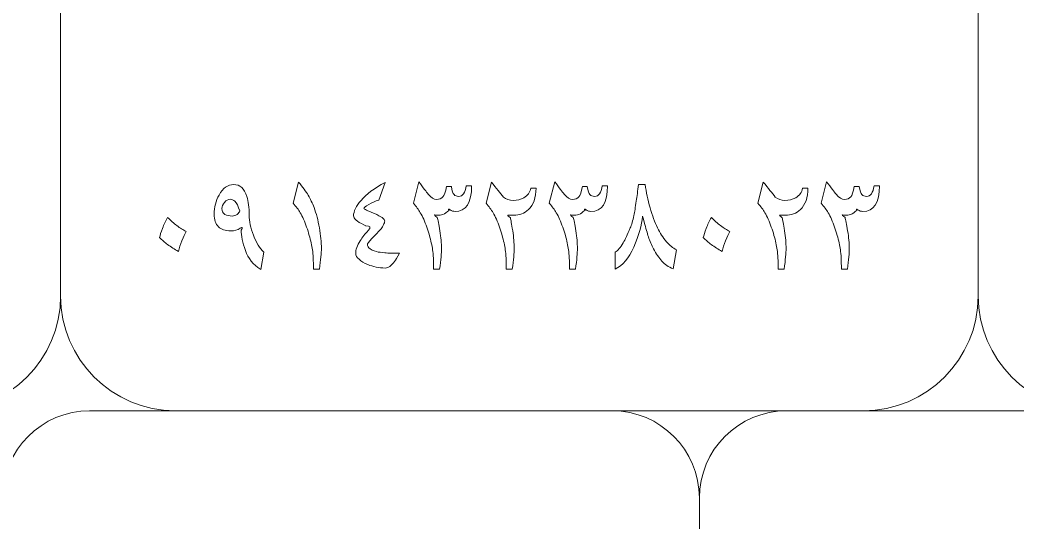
# Model space of a CAD drawing. Header units: millimetres. Extents: x 62 to 462, y 96 to 456.
# Drawn here: x 223.06 to 265.98, y 371.52 to 393.12 of the extents above; entities that cross this region are included whole.
import ezdxf

# ---------------------------------------------------------------- set-up
doc = ezdxf.new("R2010")
doc.units = ezdxf.units.MM
doc.header["$MEASUREMENT"] = 0
doc.layers.add('Layer 1', color=7, linetype='Continuous')

msp = doc.modelspace()

# ---------------------------------------------------------------- linework, layer by layer
at = {"layer": 'Layer 1', "color": 250, "lineweight": 18}
for points in [[(190.2442, 415.8033), (190.2442, 415.8033), (219.8692, 415.8033), (219.8692, 415.8033), (222.5887, 415.8033), (224.8067, 413.5853), (224.8067, 410.8658), (224.8067, 410.8658), (224.8067, 381.2408), (224.8067, 381.2408), (224.8067, 378.5213), (222.5887, 376.3033), (219.8692, 376.3033), (219.8692, 376.3033), (190.2442, 376.3033), (190.2442, 376.3033), (187.5247, 376.3033), (185.3067, 378.5213), (185.3067, 381.2408), (185.3067, 381.2408), (185.3067, 410.8658), (185.3067, 410.8658), (185.3067, 413.5853), (187.5247, 415.8033), (190.2442, 415.8033)], [(229.7442, 415.8033), (229.7442, 415.8033), (259.3692, 415.8033), (259.3692, 415.8033), (262.0887, 415.8033), (264.3067, 413.5853), (264.3067, 410.8658), (264.3067, 410.8658), (264.3067, 381.2408), (264.3067, 381.2408), (264.3067, 378.5213), (262.0887, 376.3033), (259.3692, 376.3033), (259.3692, 376.3033), (229.7442, 376.3033), (229.7442, 376.3033), (227.0247, 376.3033), (224.8067, 378.5213), (224.8067, 381.2408), (224.8067, 381.2408), (224.8067, 410.8658), (224.8067, 410.8658), (224.8067, 413.5853), (227.0247, 415.8033), (229.7442, 415.8033)], [(269.2442, 415.8033), (269.2442, 415.8033), (298.8692, 415.8033), (298.8692, 415.8033), (301.5887, 415.8033), (303.8067, 413.5853), (303.8067, 410.8658), (303.8067, 410.8658), (303.8067, 381.2408), (303.8067, 381.2408), (303.8067, 378.5213), (301.5887, 376.3033), (298.8692, 376.3033), (298.8692, 376.3033), (269.2442, 376.3033), (269.2442, 376.3033), (266.5247, 376.3033), (264.3067, 378.5213), (264.3067, 381.2408), (264.3067, 381.2408), (264.3067, 410.8658), (264.3067, 410.8658), (264.3067, 413.5853), (266.5247, 415.8033), (269.2442, 415.8033)], [(226.0567, 376.3033), (226.0567, 376.3033), (248.5567, 376.3033), (248.5567, 376.3033), (250.6221, 376.3033), (252.3067, 374.6187), (252.3067, 372.5533), (252.3067, 372.5533), (252.3067, 350.0533), (252.3067, 350.0533), (252.3067, 347.9879), (250.6221, 346.3033), (248.5567, 346.3033), (248.5567, 346.3033), (226.0567, 346.3033), (226.0567, 346.3033), (223.9913, 346.3033), (222.3067, 347.9879), (222.3067, 350.0533), (222.3067, 350.0533), (222.3067, 372.5533), (222.3067, 372.5533), (222.3067, 374.6187), (223.9913, 376.3033), (226.0567, 376.3033)], [(256.0567, 376.3033), (256.0567, 376.3033), (278.5567, 376.3033), (278.5567, 376.3033), (280.6221, 376.3033), (282.3067, 374.6187), (282.3067, 372.5533), (282.3067, 372.5533), (282.3067, 350.0533), (282.3067, 350.0533), (282.3067, 347.9879), (280.6221, 346.3033), (278.5567, 346.3033), (278.5567, 346.3033), (256.0567, 346.3033), (256.0567, 346.3033), (253.9913, 346.3033), (252.3067, 347.9879), (252.3067, 350.0533), (252.3067, 350.0533), (252.3067, 372.5533), (252.3067, 372.5533), (252.3067, 374.6187), (253.9913, 376.3033), (256.0567, 376.3033)]]:
    msp.add_open_spline(points, degree=3, knots=[0, 0, 0, 0, 0.125, 0.125, 0.125, 0.25, 0.25, 0.25, 0.375, 0.375, 0.375, 0.5, 0.5, 0.5, 0.625, 0.625, 0.625, 0.75, 0.75, 0.75, 0.875, 0.875, 0.875, 1, 1, 1, 1], dxfattribs=at)
at = {"layer": 'Layer 1', "color": 250, "lineweight": 9}
for points, knots in [([(233.5486, 383.1292), (233.5486, 383.1292), (233.4197, 382.3884), (233.4197, 382.3884), (233.0969, 382.5916), (232.8775, 382.8633), (232.7591, 383.2011), (232.6418, 383.539), (232.5826, 383.8316), (232.5826, 384.0789), (232.6465, 384.1962), (232.6314, 384.224), (232.5385, 384.1602), (232.4189, 384.0835), (232.2842, 384.0441), (232.1368, 384.0441), (231.8964, 384.0441), (231.7176, 384.1044), (231.598, 384.2229), (231.4784, 384.3425), (231.4192, 384.5236), (231.4192, 384.7662), (231.4192, 385.0577), (231.4889, 385.3317), (231.6271, 385.5859), (231.7919, 385.8867), (232.0032, 386.0376), (232.2598, 386.0376), (232.5269, 386.0376), (232.715, 385.8669), (232.8241, 385.5244), (232.8926, 385.3084), (232.9263, 385.0402), (232.9263, 384.7175), (232.9263, 384.462), (232.9878, 384.1741), (233.112, 383.8537), (233.2351, 383.5344), (233.3814, 383.2929), (233.5486, 383.1292)], [0, 0, 0, 0, 0.0769231, 0.0769231, 0.0769231, 0.1538462, 0.1538462, 0.1538462, 0.2307692, 0.2307692, 0.2307692, 0.3076923, 0.3076923, 0.3076923, 0.3846154, 0.3846154, 0.3846154, 0.4615385, 0.4615385, 0.4615385, 0.5384615, 0.5384615, 0.5384615, 0.6153846, 0.6153846, 0.6153846, 0.6923077, 0.6923077, 0.6923077, 0.7692308, 0.7692308, 0.7692308, 0.8461538, 0.8461538, 0.8461538, 0.9230769, 0.9230769, 0.9230769, 1, 1, 1, 1]), ([(236.032, 383.2859), (236.032, 383.0978), (236.0053, 382.7994), (235.9508, 382.3919), (235.9508, 382.3919), (235.6918, 382.3919), (235.6918, 382.3919), (235.6918, 382.7541), (235.6779, 383.0328), (235.65, 383.2267), (235.621, 383.4206), (235.5757, 383.6284), (235.5119, 383.8502), (235.4422, 384.0952), (235.3598, 384.3285), (235.2669, 384.548), (235.2216, 384.6501), (235.1729, 384.743), (235.1206, 384.8266), (235.0463, 384.952), (234.9465, 385.0867), (234.8211, 385.2318), (234.8211, 385.2318), (235.0498, 386.1432), (235.0498, 386.1432), (235.2332, 385.9238), (235.3714, 385.7334), (235.4654, 385.5755), (235.5606, 385.4164), (235.6431, 385.2411), (235.7162, 385.0484), (235.8138, 384.7918), (235.8904, 384.5004), (235.9473, 384.1753), (236.0042, 383.8502), (236.032, 383.5541), (236.032, 383.2859)], [0, 0, 0, 0, 0.0833333, 0.0833333, 0.0833333, 0.1666667, 0.1666667, 0.1666667, 0.25, 0.25, 0.25, 0.3333333, 0.3333333, 0.3333333, 0.4166667, 0.4166667, 0.4166667, 0.5, 0.5, 0.5, 0.5833333, 0.5833333, 0.5833333, 0.6666667, 0.6666667, 0.6666667, 0.75, 0.75, 0.75, 0.8333333, 0.8333333, 0.8333333, 0.9166667, 0.9166667, 0.9166667, 1, 1, 1, 1]), ([(239.4002, 383.0816), (239.298, 382.9051), (239.226, 382.7878), (239.1831, 382.7321), (239.0426, 382.5405), (238.9079, 382.4453), (238.7814, 382.4453), (238.6478, 382.4453), (238.5166, 382.4592), (238.3889, 382.4871), (238.26, 382.5138), (238.1416, 382.5486), (238.0325, 382.5916), (237.8769, 382.6578), (237.7503, 382.7332), (237.654, 382.8203), (237.5576, 382.9062), (237.5088, 382.9887), (237.5088, 383.0688), (237.5088, 383.2337), (237.5739, 383.4183), (237.7027, 383.6226), (237.7956, 383.7677), (237.9117, 383.914), (238.0499, 384.0615), (238.1811, 384.1973), (238.1405, 384.2658), (237.928, 384.2658), (237.9733, 384.2472), (237.95, 384.2612), (237.8595, 384.3065), (237.5646, 384.4493), (237.4171, 384.577), (237.4171, 384.6908), (237.4171, 384.8835), (237.5251, 385.1053), (237.7399, 385.3572), (237.9651, 385.6184), (238.3111, 385.8774), (238.7779, 386.1328), (238.7779, 386.1328), (238.4992, 385.3677), (238.4992, 385.3677), (238.3494, 385.3224), (238.2055, 385.2585), (238.0685, 385.1761), (237.9315, 385.0925), (237.863, 385.0379), (237.863, 385.0101), (237.863, 384.9903), (238.0127, 384.916), (238.3123, 384.7895), (238.6107, 384.6629), (238.7605, 384.5549), (238.7605, 384.4667), (238.7605, 384.4295), (238.7384, 384.368), (238.6943, 384.2809), (238.6502, 384.1938), (238.6084, 384.1311), (238.57, 384.0917), (238.4481, 383.9651), (238.3262, 383.8397), (238.2066, 383.7143), (238.0766, 383.5738), (238.0127, 383.4844), (238.0127, 383.4461), (238.0127, 383.4078), (238.0336, 383.3648), (238.0778, 383.3196), (238.1474, 383.2453), (238.2577, 383.1884), (238.4075, 383.1501), (238.4864, 383.1292), (238.606, 383.1129), (238.7639, 383.1001), (238.923, 383.0885), (239.1355, 383.0816), (239.4002, 383.0816)], [0, 0, 0, 0, 0.0384615, 0.0384615, 0.0384615, 0.0769231, 0.0769231, 0.0769231, 0.1153846, 0.1153846, 0.1153846, 0.1538462, 0.1538462, 0.1538462, 0.1923077, 0.1923077, 0.1923077, 0.2307692, 0.2307692, 0.2307692, 0.2692308, 0.2692308, 0.2692308, 0.3076923, 0.3076923, 0.3076923, 0.3461538, 0.3461538, 0.3461538, 0.3846154, 0.3846154, 0.3846154, 0.4230769, 0.4230769, 0.4230769, 0.4615385, 0.4615385, 0.4615385, 0.5, 0.5, 0.5, 0.5384615, 0.5384615, 0.5384615, 0.5769231, 0.5769231, 0.5769231, 0.6153846, 0.6153846, 0.6153846, 0.6538462, 0.6538462, 0.6538462, 0.6923077, 0.6923077, 0.6923077, 0.7307692, 0.7307692, 0.7307692, 0.7692308, 0.7692308, 0.7692308, 0.8076923, 0.8076923, 0.8076923, 0.8461538, 0.8461538, 0.8461538, 0.8846154, 0.8846154, 0.8846154, 0.9230769, 0.9230769, 0.9230769, 0.9615385, 0.9615385, 0.9615385, 1, 1, 1, 1]), ([(241.9487, 385.5279), (242.1182, 385.5279), (242.2261, 385.6811), (242.2714, 385.9865), (242.2714, 385.9865), (242.5002, 385.9865), (242.5002, 385.9865), (242.5002, 385.2492), (242.261, 384.8812), (241.7849, 384.8812), (241.7106, 384.8812), (241.6398, 384.9044), (241.5725, 384.9508), (241.5063, 384.9973), (241.4912, 384.988), (241.5307, 384.9218), (241.533, 384.9334), (241.4877, 384.9021), (241.3937, 384.8266), (241.3101, 384.7569), (241.2253, 384.721), (241.1394, 384.721), (241.1278, 384.721), (241.1139, 384.721), (241.0964, 384.7198), (241.079, 384.7186), (241.0593, 384.7175), (241.0372, 384.7175), (240.9966, 384.7175), (240.956, 384.7221), (240.9165, 384.7302), (240.877, 384.7384), (240.9107, 384.7035), (241.0198, 384.6257), (241.05, 384.5224), (241.0872, 384.3285), (241.1336, 384.0441), (241.18, 383.7608), (241.2033, 383.5077), (241.2033, 383.2859), (241.2033, 383.0978), (241.1766, 382.7994), (241.122, 382.3919), (241.122, 382.3919), (240.8631, 382.3919), (240.8631, 382.3919), (240.8631, 382.7541), (240.8491, 383.0328), (240.8213, 383.2267), (240.7922, 383.4206), (240.747, 383.6284), (240.6831, 383.8502), (240.6134, 384.0952), (240.531, 384.3285), (240.4381, 384.548), (240.3928, 384.6501), (240.3441, 384.743), (240.2918, 384.8266), (240.2175, 384.952), (240.1177, 385.0867), (239.9923, 385.2318), (239.9923, 385.2318), (240.2245, 386.1572), (240.2245, 386.1572), (240.4219, 385.8936), (240.5577, 385.7171), (240.632, 385.6266), (240.7621, 385.4768), (240.8805, 385.4013), (240.9896, 385.4013), (241.1139, 385.4013), (241.2056, 385.4373), (241.2648, 385.507), (241.3217, 385.5755), (241.3728, 385.7241), (241.4181, 385.9528), (241.4181, 385.9528), (241.6294, 385.9528), (241.6294, 385.9528), (241.6607, 385.7717), (241.699, 385.6556), (241.7443, 385.6045), (241.7896, 385.5534), (241.8581, 385.5279), (241.9487, 385.5279)], [0, 0, 0, 0, 0.0357143, 0.0357143, 0.0357143, 0.0714286, 0.0714286, 0.0714286, 0.1071429, 0.1071429, 0.1071429, 0.1428571, 0.1428571, 0.1428571, 0.1785714, 0.1785714, 0.1785714, 0.2142857, 0.2142857, 0.2142857, 0.25, 0.25, 0.25, 0.2857143, 0.2857143, 0.2857143, 0.3214286, 0.3214286, 0.3214286, 0.3571429, 0.3571429, 0.3571429, 0.3928571, 0.3928571, 0.3928571, 0.4285714, 0.4285714, 0.4285714, 0.4642857, 0.4642857, 0.4642857, 0.5, 0.5, 0.5, 0.5357143, 0.5357143, 0.5357143, 0.5714286, 0.5714286, 0.5714286, 0.6071429, 0.6071429, 0.6071429, 0.6428571, 0.6428571, 0.6428571, 0.6785714, 0.6785714, 0.6785714, 0.7142857, 0.7142857, 0.7142857, 0.75, 0.75, 0.75, 0.7857143, 0.7857143, 0.7857143, 0.8214286, 0.8214286, 0.8214286, 0.8571429, 0.8571429, 0.8571429, 0.8928571, 0.8928571, 0.8928571, 0.9285714, 0.9285714, 0.9285714, 0.9642857, 0.9642857, 0.9642857, 1, 1, 1, 1]), ([(244.2858, 385.3537), (244.4565, 385.3537), (244.6109, 385.3932), (244.7514, 385.4698), (244.9128, 385.5581), (245.0115, 385.6962), (245.0474, 385.8843), (245.0474, 385.8843), (245.2727, 385.8843), (245.2727, 385.8843), (245.2727, 385.4675), (245.1647, 385.1598), (244.9488, 384.9625), (244.7723, 384.7999), (244.5575, 384.7175), (244.3067, 384.7175), (244.3067, 384.7175), (244.2556, 384.7175), (244.2556, 384.7175), (244.1825, 384.7175), (244.1233, 384.7198), (244.0768, 384.7244), (244.0304, 384.7291), (244.0606, 384.6884), (244.1674, 384.6025), (244.1894, 384.5236), (244.2231, 384.3401), (244.2672, 384.0534), (244.3113, 383.7666), (244.3334, 383.51), (244.3334, 383.2859), (244.3334, 383.0978), (244.3067, 382.7994), (244.2521, 382.3919), (244.2521, 382.3919), (243.9932, 382.3919), (243.9932, 382.3919), (243.9932, 382.7541), (243.9793, 383.0328), (243.9514, 383.2267), (243.9224, 383.4206), (243.8771, 383.6284), (243.8133, 383.8502), (243.7424, 384.0952), (243.6612, 384.3285), (243.5683, 384.548), (243.523, 384.6501), (243.4742, 384.743), (243.422, 384.8266), (243.3477, 384.952), (243.2478, 385.0867), (243.1224, 385.2318), (243.1224, 385.2318), (243.35, 386.1467), (243.35, 386.1467), (243.5636, 385.8832), (243.7366, 385.6684), (243.8713, 385.5), (243.9886, 385.4025), (244.1267, 385.3537), (244.2858, 385.3537)], [0, 0, 0, 0, 0.05, 0.05, 0.05, 0.1, 0.1, 0.1, 0.15, 0.15, 0.15, 0.2, 0.2, 0.2, 0.25, 0.25, 0.25, 0.3, 0.3, 0.3, 0.35, 0.35, 0.35, 0.4, 0.4, 0.4, 0.45, 0.45, 0.45, 0.5, 0.5, 0.5, 0.55, 0.55, 0.55, 0.6, 0.6, 0.6, 0.65, 0.65, 0.65, 0.7, 0.7, 0.7, 0.75, 0.75, 0.75, 0.8, 0.8, 0.8, 0.85, 0.85, 0.85, 0.9, 0.9, 0.9, 0.95, 0.95, 0.95, 1, 1, 1, 1]), ([(247.8003, 385.5279), (247.9698, 385.5279), (248.0777, 385.6811), (248.123, 385.9865), (248.123, 385.9865), (248.3518, 385.9865), (248.3518, 385.9865), (248.3518, 385.2492), (248.1126, 384.8812), (247.6365, 384.8812), (247.5622, 384.8812), (247.4914, 384.9044), (247.4241, 384.9508), (247.3579, 384.9973), (247.3428, 384.988), (247.3823, 384.9218), (247.3846, 384.9334), (247.3393, 384.9021), (247.2453, 384.8266), (247.1617, 384.7569), (247.0769, 384.721), (246.991, 384.721), (246.9794, 384.721), (246.9655, 384.721), (246.948, 384.7198), (246.9306, 384.7186), (246.9109, 384.7175), (246.8888, 384.7175), (246.8482, 384.7175), (246.8076, 384.7221), (246.7681, 384.7302), (246.7286, 384.7384), (246.7623, 384.7035), (246.8714, 384.6257), (246.9016, 384.5224), (246.9388, 384.3285), (246.9852, 384.0441), (247.0316, 383.7608), (247.0549, 383.5077), (247.0549, 383.2859), (247.0549, 383.0978), (247.0282, 382.7994), (246.9736, 382.3919), (246.9736, 382.3919), (246.7147, 382.3919), (246.7147, 382.3919), (246.7147, 382.7541), (246.7007, 383.0328), (246.6729, 383.2267), (246.6438, 383.4206), (246.5986, 383.6284), (246.5347, 383.8502), (246.465, 384.0952), (246.3826, 384.3285), (246.2897, 384.548), (246.2444, 384.6501), (246.1957, 384.743), (246.1434, 384.8266), (246.0691, 384.952), (245.9693, 385.0867), (245.8439, 385.2318), (245.8439, 385.2318), (246.0761, 386.1572), (246.0761, 386.1572), (246.2735, 385.8936), (246.4093, 385.7171), (246.4836, 385.6266), (246.6137, 385.4768), (246.7321, 385.4013), (246.8412, 385.4013), (246.9655, 385.4013), (247.0572, 385.4373), (247.1164, 385.507), (247.1733, 385.5755), (247.2244, 385.7241), (247.2697, 385.9528), (247.2697, 385.9528), (247.481, 385.9528), (247.481, 385.9528), (247.5123, 385.7717), (247.5506, 385.6556), (247.5959, 385.6045), (247.6412, 385.5534), (247.7097, 385.5279), (247.8003, 385.5279)], [0, 0, 0, 0, 0.0357143, 0.0357143, 0.0357143, 0.0714286, 0.0714286, 0.0714286, 0.1071429, 0.1071429, 0.1071429, 0.1428571, 0.1428571, 0.1428571, 0.1785714, 0.1785714, 0.1785714, 0.2142857, 0.2142857, 0.2142857, 0.25, 0.25, 0.25, 0.2857143, 0.2857143, 0.2857143, 0.3214286, 0.3214286, 0.3214286, 0.3571429, 0.3571429, 0.3571429, 0.3928571, 0.3928571, 0.3928571, 0.4285714, 0.4285714, 0.4285714, 0.4642857, 0.4642857, 0.4642857, 0.5, 0.5, 0.5, 0.5357143, 0.5357143, 0.5357143, 0.5714286, 0.5714286, 0.5714286, 0.6071429, 0.6071429, 0.6071429, 0.6428571, 0.6428571, 0.6428571, 0.6785714, 0.6785714, 0.6785714, 0.7142857, 0.7142857, 0.7142857, 0.75, 0.75, 0.75, 0.7857143, 0.7857143, 0.7857143, 0.8214286, 0.8214286, 0.8214286, 0.8571429, 0.8571429, 0.8571429, 0.8928571, 0.8928571, 0.8928571, 0.9285714, 0.9285714, 0.9285714, 0.9642857, 0.9642857, 0.9642857, 1, 1, 1, 1]), ([(248.6745, 383.1292), (248.7952, 383.1977), (248.9102, 383.3289), (249.0216, 383.5239), (249.1075, 383.6714), (249.2097, 383.8873), (249.3281, 384.1706), (249.385, 384.3041), (249.4373, 384.4806), (249.4849, 384.7012), (249.5162, 384.858), (249.5511, 385.0658), (249.5894, 385.327), (249.6196, 385.5314), (249.6509, 385.7682), (249.6846, 386.0376), (249.6846, 386.0376), (249.9737, 386.0376), (249.9737, 386.0376), (250.0155, 385.7113), (250.084, 385.3793), (250.1815, 385.0426), (250.279, 384.7059), (250.3859, 384.4179), (250.502, 384.1776), (250.6099, 383.9477), (250.74, 383.748), (250.8898, 383.5785), (251.0233, 383.4217), (251.1684, 383.3068), (251.3252, 383.2313), (251.3252, 383.2313), (251.1754, 382.4116), (251.1754, 382.4116), (250.9687, 382.4929), (250.8062, 382.6032), (250.6866, 382.7414), (250.5681, 382.8795), (250.4497, 383.0583), (250.3313, 383.2754), (250.25, 383.4275), (250.1757, 383.6005), (250.1107, 383.7933), (250.0608, 383.9431), (250.0004, 384.1509), (249.9296, 384.4191), (249.8762, 384.6188), (249.8529, 384.7024), (249.8622, 384.6699), (249.8216, 384.2937), (249.6927, 383.8525), (249.4779, 383.3474), (249.2736, 382.8691), (249.0065, 382.5521), (248.6745, 382.3977), (248.6745, 382.3977), (248.6745, 383.1292), (248.6745, 383.1292)], [0, 0, 0, 0, 0.0526316, 0.0526316, 0.0526316, 0.1052632, 0.1052632, 0.1052632, 0.1578947, 0.1578947, 0.1578947, 0.2105263, 0.2105263, 0.2105263, 0.2631579, 0.2631579, 0.2631579, 0.3157895, 0.3157895, 0.3157895, 0.3684211, 0.3684211, 0.3684211, 0.4210526, 0.4210526, 0.4210526, 0.4736842, 0.4736842, 0.4736842, 0.5263158, 0.5263158, 0.5263158, 0.5789474, 0.5789474, 0.5789474, 0.6315789, 0.6315789, 0.6315789, 0.6842105, 0.6842105, 0.6842105, 0.7368421, 0.7368421, 0.7368421, 0.7894737, 0.7894737, 0.7894737, 0.8421053, 0.8421053, 0.8421053, 0.8947368, 0.8947368, 0.8947368, 0.9473684, 0.9473684, 0.9473684, 1, 1, 1, 1]), ([(255.989, 385.3537), (256.1597, 385.3537), (256.3141, 385.3932), (256.4546, 385.4698), (256.616, 385.5581), (256.7147, 385.6962), (256.7506, 385.8843), (256.7506, 385.8843), (256.9759, 385.8843), (256.9759, 385.8843), (256.9759, 385.4675), (256.8679, 385.1598), (256.652, 384.9625), (256.4755, 384.7999), (256.2607, 384.7175), (256.0099, 384.7175), (256.0099, 384.7175), (255.9588, 384.7175), (255.9588, 384.7175), (255.8857, 384.7175), (255.8265, 384.7198), (255.78, 384.7244), (255.7336, 384.7291), (255.7638, 384.6884), (255.8706, 384.6025), (255.8926, 384.5236), (255.9263, 384.3401), (255.9704, 384.0534), (256.0145, 383.7666), (256.0366, 383.51), (256.0366, 383.2859), (256.0366, 383.0978), (256.0099, 382.7994), (255.9553, 382.3919), (255.9553, 382.3919), (255.6964, 382.3919), (255.6964, 382.3919), (255.6964, 382.7541), (255.6825, 383.0328), (255.6546, 383.2267), (255.6256, 383.4206), (255.5803, 383.6284), (255.5165, 383.8502), (255.4456, 384.0952), (255.3644, 384.3285), (255.2715, 384.548), (255.2262, 384.6501), (255.1774, 384.743), (255.1252, 384.8266), (255.0509, 384.952), (254.951, 385.0867), (254.8256, 385.2318), (254.8256, 385.2318), (255.0532, 386.1467), (255.0532, 386.1467), (255.2668, 385.8832), (255.4398, 385.6684), (255.5745, 385.5), (255.6918, 385.4025), (255.8299, 385.3537), (255.989, 385.3537)], [0, 0, 0, 0, 0.05, 0.05, 0.05, 0.1, 0.1, 0.1, 0.15, 0.15, 0.15, 0.2, 0.2, 0.2, 0.25, 0.25, 0.25, 0.3, 0.3, 0.3, 0.35, 0.35, 0.35, 0.4, 0.4, 0.4, 0.45, 0.45, 0.45, 0.5, 0.5, 0.5, 0.55, 0.55, 0.55, 0.6, 0.6, 0.6, 0.65, 0.65, 0.65, 0.7, 0.7, 0.7, 0.75, 0.75, 0.75, 0.8, 0.8, 0.8, 0.85, 0.85, 0.85, 0.9, 0.9, 0.9, 0.95, 0.95, 0.95, 1, 1, 1, 1]), ([(259.5035, 385.5279), (259.673, 385.5279), (259.7809, 385.6811), (259.8262, 385.9865), (259.8262, 385.9865), (260.055, 385.9865), (260.055, 385.9865), (260.055, 385.2492), (259.8158, 384.8812), (259.3397, 384.8812), (259.2654, 384.8812), (259.1946, 384.9044), (259.1273, 384.9508), (259.0611, 384.9973), (259.046, 384.988), (259.0855, 384.9218), (259.0878, 384.9334), (259.0425, 384.9021), (258.9485, 384.8266), (258.8649, 384.7569), (258.7801, 384.721), (258.6942, 384.721), (258.6826, 384.721), (258.6687, 384.721), (258.6512, 384.7198), (258.6338, 384.7186), (258.6141, 384.7175), (258.592, 384.7175), (258.5514, 384.7175), (258.5108, 384.7221), (258.4713, 384.7302), (258.4318, 384.7384), (258.4655, 384.7035), (258.5746, 384.6257), (258.6048, 384.5224), (258.642, 384.3285), (258.6884, 384.0441), (258.7348, 383.7608), (258.7581, 383.5077), (258.7581, 383.2859), (258.7581, 383.0978), (258.7314, 382.7994), (258.6768, 382.3919), (258.6768, 382.3919), (258.4179, 382.3919), (258.4179, 382.3919), (258.4179, 382.7541), (258.4039, 383.0328), (258.3761, 383.2267), (258.347, 383.4206), (258.3018, 383.6284), (258.2379, 383.8502), (258.1682, 384.0952), (258.0858, 384.3285), (257.9929, 384.548), (257.9476, 384.6501), (257.8989, 384.743), (257.8466, 384.8266), (257.7723, 384.952), (257.6725, 385.0867), (257.5471, 385.2318), (257.5471, 385.2318), (257.7793, 386.1572), (257.7793, 386.1572), (257.9767, 385.8936), (258.1125, 385.7171), (258.1868, 385.6266), (258.3169, 385.4768), (258.4353, 385.4013), (258.5444, 385.4013), (258.6687, 385.4013), (258.7604, 385.4373), (258.8196, 385.507), (258.8765, 385.5755), (258.9276, 385.7241), (258.9729, 385.9528), (258.9729, 385.9528), (259.1842, 385.9528), (259.1842, 385.9528), (259.2155, 385.7717), (259.2538, 385.6556), (259.2991, 385.6045), (259.3444, 385.5534), (259.4129, 385.5279), (259.5035, 385.5279)], [0, 0, 0, 0, 0.0357143, 0.0357143, 0.0357143, 0.0714286, 0.0714286, 0.0714286, 0.1071429, 0.1071429, 0.1071429, 0.1428571, 0.1428571, 0.1428571, 0.1785714, 0.1785714, 0.1785714, 0.2142857, 0.2142857, 0.2142857, 0.25, 0.25, 0.25, 0.2857143, 0.2857143, 0.2857143, 0.3214286, 0.3214286, 0.3214286, 0.3571429, 0.3571429, 0.3571429, 0.3928571, 0.3928571, 0.3928571, 0.4285714, 0.4285714, 0.4285714, 0.4642857, 0.4642857, 0.4642857, 0.5, 0.5, 0.5, 0.5357143, 0.5357143, 0.5357143, 0.5714286, 0.5714286, 0.5714286, 0.6071429, 0.6071429, 0.6071429, 0.6428571, 0.6428571, 0.6428571, 0.6785714, 0.6785714, 0.6785714, 0.7142857, 0.7142857, 0.7142857, 0.75, 0.75, 0.75, 0.7857143, 0.7857143, 0.7857143, 0.8214286, 0.8214286, 0.8214286, 0.8571429, 0.8571429, 0.8571429, 0.8928571, 0.8928571, 0.8928571, 0.9285714, 0.9285714, 0.9285714, 0.9642857, 0.9642857, 0.9642857, 1, 1, 1, 1]), ([(232.5211, 384.9021), (232.4514, 385.1053), (232.3794, 385.2446), (232.3074, 385.3166), (232.2482, 385.3758), (232.1809, 385.4048), (232.1066, 385.4048), (232.0183, 385.4048), (231.9359, 385.3607), (231.8616, 385.2725), (231.7873, 385.1842), (231.749, 385.0971), (231.749, 385.0101), (231.749, 384.8928), (231.7919, 384.808), (231.879, 384.7558), (231.9556, 384.7082), (232.0613, 384.6838), (232.1948, 384.6838), (232.2633, 384.6838), (232.3318, 384.7082), (232.4026, 384.7558), (232.4723, 384.8034), (232.5129, 384.8522), (232.5211, 384.9021)], [0, 0, 0, 0, 0.125, 0.125, 0.125, 0.25, 0.25, 0.25, 0.375, 0.375, 0.375, 0.5, 0.5, 0.5, 0.625, 0.625, 0.625, 0.75, 0.75, 0.75, 0.875, 0.875, 0.875, 1, 1, 1, 1]), ([(229.8751, 383.164), (229.7044, 383.2522), (229.55, 383.3509), (229.4118, 383.4601), (229.2969, 383.5483), (229.1808, 383.6481), (229.0647, 383.7584), (229.0879, 383.856), (229.1297, 383.9872), (229.1924, 384.152), (229.2551, 384.3157), (229.3294, 384.4748), (229.4153, 384.6257), (229.5442, 384.4922), (229.6777, 384.3738), (229.8147, 384.2705), (229.9529, 384.1671), (230.0817, 384.0835), (230.2048, 384.0174), (230.1502, 383.9198), (230.0922, 383.7875), (230.0295, 383.6191), (229.9668, 383.4519), (229.9157, 383.2998), (229.8751, 383.164)], [0, 0, 0, 0, 0.125, 0.125, 0.125, 0.25, 0.25, 0.25, 0.375, 0.375, 0.375, 0.5, 0.5, 0.5, 0.625, 0.625, 0.625, 0.75, 0.75, 0.75, 0.875, 0.875, 0.875, 1, 1, 1, 1]), ([(253.2815, 383.164), (253.1108, 383.2522), (252.9564, 383.3509), (252.8182, 383.4601), (252.7033, 383.5483), (252.5872, 383.6481), (252.4711, 383.7584), (252.4943, 383.856), (252.5361, 383.9872), (252.5988, 384.152), (252.6615, 384.3157), (252.7358, 384.4748), (252.8217, 384.6257), (252.9506, 384.4922), (253.0841, 384.3738), (253.2211, 384.2705), (253.3593, 384.1671), (253.4881, 384.0835), (253.6112, 384.0174), (253.5566, 383.9198), (253.4986, 383.7875), (253.4359, 383.6191), (253.3732, 383.4519), (253.3221, 383.2998), (253.2815, 383.164)], [0, 0, 0, 0, 0.125, 0.125, 0.125, 0.25, 0.25, 0.25, 0.375, 0.375, 0.375, 0.5, 0.5, 0.5, 0.625, 0.625, 0.625, 0.75, 0.75, 0.75, 0.875, 0.875, 0.875, 1, 1, 1, 1])]:
    msp.add_open_spline(points, degree=3, knots=knots, dxfattribs=at)

doc.saveas('drawing.dxf')
